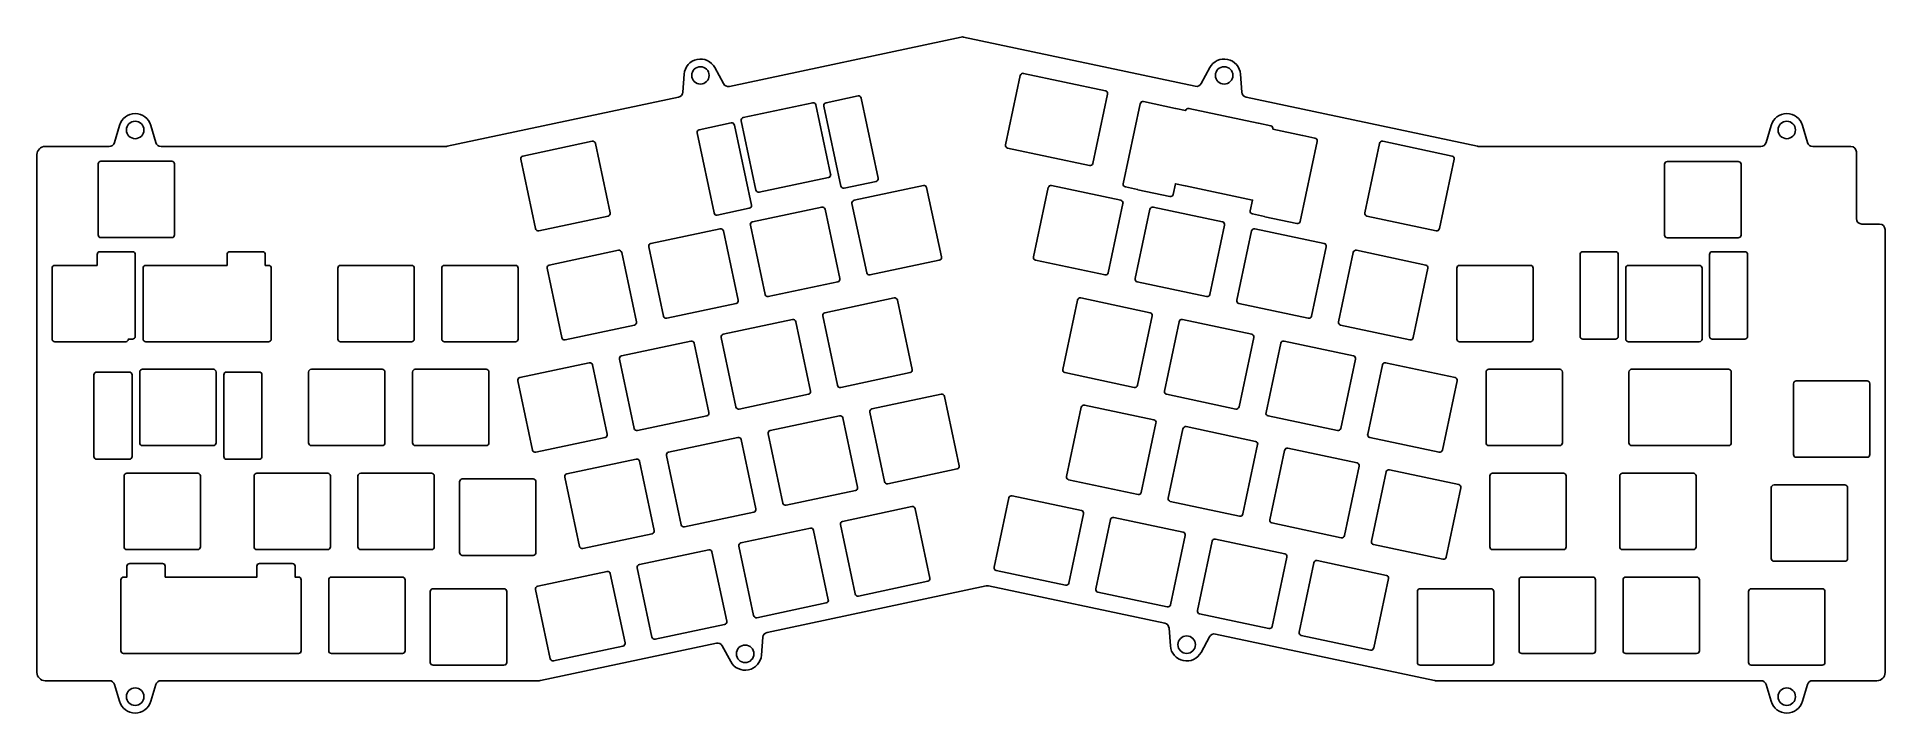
# Model space of a CAD drawing. Header units: millimetres. Extents: x -170 to 169, y -124 to 0.
import ezdxf

# ---------------------------------------------------------------- set-up
doc = ezdxf.new("R2010")
doc.units = ezdxf.units.MM
doc.layers.get('0').update_dxf_attribs({"linetype": 'CONTINUOUS'})

msp = doc.modelspace()

# ---------------------------------------------------------------- linework, layer by layer
for p, q in [((-0.13, -0.18), (-42.63, -9.22)), ((42.77, -9.21), (0.28, -0.18)), ((-43.72, -8.71), (-45.29, -5.79)), ((45.43, -5.79), (43.86, -8.71)), ((-50.93, -6.98), (-51.18, -10.3)), ((51.31, -10.29), (51.06, -6.98)), ((-51.97, -11.2), (-94.36, -20.21)), ((94.5, -20.21), (52.1, -11.2)), ((-154.45, -16.37), (-155.37, -19.51)), ((-147.78, -19.51), (-148.69, -16.37)), ((148.33, -16.37), (147.41, -19.51)), ((155, -19.51), (154.09, -16.37)), ((-156.33, -20.23), (-168.07, -20.23)), ((-94.57, -20.23), (-146.82, -20.23)), ((146.45, -20.23), (94.71, -20.23)), ((162.97, -20.23), (155.96, -20.23)), ((-169.57, -21.73), (-169.57, -116.68)), ((163.97, -33.46), (163.97, -21.23)), ((168.23, -34.46), (164.97, -34.46)), ((169.23, -116.68), (169.23, -35.46)), ((-35.72, -109.33), (4.47, -100.79)), ((4.89, -100.79), (37.18, -107.65)), ((-77.26, -118.16), (-45.02, -111.31)), ((-36.76, -113.48), (-36.51, -110.23)), ((37.97, -108.55), (38.21, -111.8)), ((43.84, -112.99), (45.38, -110.13)), ((46.47, -109.63), (86.61, -118.16)), ((-43.93, -111.81), (-42.39, -114.67)), ((-168.07, -118.18), (-156.3, -118.18)), ((-146.84, -118.18), (-77.46, -118.18)), ((86.82, -118.18), (146.48, -118.18)), ((155.94, -118.18), (167.73, -118.18)), ((-155.34, -118.9), (-154.45, -121.95)), ((-148.69, -121.95), (-147.8, -118.9)), ((147.44, -118.9), (148.33, -121.95)), ((154.09, -121.95), (154.98, -118.9))]:
    msp.add_line(p, q)
for points in [[(23.4, -23.72), (8.37, -20.53, -0.414214), (7.99, -19.93), (10.69, -7.22, -0.414214), (11.28, -6.83), (26.31, -10.03, -0.414214), (26.7, -10.62), (24, -23.34, -0.414214)], [(-37.76, -28.24, 0.414214), (-37.17, -28.63), (-24.45, -25.93, 0.414214), (-24.07, -25.33), (-26.77, -12.62, 0.414214), (-27.36, -12.23), (-40.08, -14.94, 0.414214), (-40.46, -15.53)], [(-24.92, -12.22, 0.414214), (-25.31, -12.82), (-22.19, -27.49, 0.414619), (-21.59, -27.87), (-15.73, -26.63, 0.414214), (-15.34, -26.03), (-18.46, -11.36, 0.414214), (-19.05, -10.98)], [(65.11, -19.3, 0.414214), (64.72, -18.7), (62.5, -18.23, 0.035602), (62.43, -18.21), (57, -17.05, 0.410863), (56.61, -16.47), (54.38, -15.99, 0.033996), (54.32, -15.98), (41.6, -13.27, 0.414214), (41.01, -13.66), (41.01, -13.66), (39.22, -13.28, 0.035602), (39.15, -13.26), (33.28, -12.01, 0.414214), (32.69, -12.4), (29.57, -27.07, 0.414214), (29.96, -27.66), (32.18, -28.14, 0.035602), (32.25, -28.16), (38.12, -29.4, 0.414598), (38.71, -29.02), (39.13, -27.06), (40.92, -27.44, 0.033996), (40.98, -27.46), (53.27, -30.07), (52.85, -32.02, 0.414586), (53.24, -32.61), (55.46, -33.09, 0.035932), (55.53, -33.11), (61.4, -34.35, 0.414214), (61.99, -33.97)], [(-45.44, -32.43), (-48.56, -17.76, -0.414214), (-48.18, -17.17), (-42.31, -15.92, -0.414214), (-41.72, -16.31), (-38.6, -30.98, -0.414619), (-38.98, -31.57), (-44.85, -32.82, -0.414214)], [(-64.86, -32.99, 0.414214), (-64.48, -32.39), (-67.18, -19.68, 0.414214), (-67.77, -19.29), (-80.49, -22, 0.414214), (-80.87, -22.59), (-78.17, -35.3, 0.414214), (-77.58, -35.69)], [(77.13, -19.29), (89.85, -22, -0.414214), (90.23, -22.59), (87.53, -35.3, -0.414214), (86.94, -35.69), (74.22, -32.99, -0.414214), (73.84, -32.39), (76.54, -19.68, -0.414214)], [(-158.36, -36.44), (-158.36, -23.44, -0.414214), (-157.86, -22.94), (-144.86, -22.94, -0.414214), (-144.36, -23.44), (-144.36, -36.44, -0.414214), (-144.86, -36.94), (-157.86, -36.94, -0.414214)], [(128.82, -36.49), (128.82, -23.49, -0.414214), (129.32, -22.99), (142.32, -22.99, -0.414214), (142.82, -23.49), (142.82, -36.49, -0.414214), (142.32, -36.99), (129.32, -36.99, -0.414214)], [(-17.46, -43.41, 0.414214), (-16.87, -43.8), (-4.15, -41.09, 0.414214), (-3.76, -40.5), (-6.47, -27.79, 0.414214), (-7.06, -27.4), (-19.78, -30.1, 0.414214), (-20.16, -30.7)], [(13.13, -40.5), (15.83, -27.79, -0.414214), (16.42, -27.4), (29.14, -30.1, -0.414214), (29.52, -30.7), (26.82, -43.41, -0.414214), (26.23, -43.8), (13.51, -41.09, -0.414214)], [(-36.09, -47.37, 0.414214), (-35.5, -47.76), (-22.78, -45.06, 0.414214), (-22.4, -44.46), (-25.1, -31.75, 0.414214), (-25.69, -31.36), (-38.41, -34.06, 0.414214), (-38.79, -34.66)], [(31.76, -44.46), (34.46, -31.75, -0.414214), (35.06, -31.36), (47.77, -34.06, -0.414214), (48.16, -34.66), (45.45, -47.37, -0.414214), (44.86, -47.76), (32.15, -45.06, -0.414214)], [(-54.73, -51.33), (-57.43, -38.62, -0.414214), (-57.04, -38.02), (-44.33, -35.32, -0.414214), (-43.73, -35.71), (-41.03, -48.42, -0.414214), (-41.42, -49.02), (-54.13, -51.72, -0.414214)], [(66.79, -38.62, 0.414214), (66.41, -38.02), (53.69, -35.32, 0.414214), (53.1, -35.71), (50.39, -48.42, 0.414214), (50.78, -49.02), (63.5, -51.72, 0.414214), (64.09, -51.33)], [(-151.54, -40.04, 0.414088), (-152.04, -39.54), (-158.04, -39.54, 0.414214), (-158.54, -40.04), (-158.54, -42.04), (-166.3, -42.04, 0.414214), (-166.8, -42.54), (-166.8, -55.54, 0.414214), (-166.3, -56.04), (-153.3, -56.04, 0.413032), (-152.8, -55.54), (-152.04, -55.54, 0.414214), (-151.54, -55.04)], [(-127.73, -42.04), (-127.11, -42.04, -0.414214), (-126.61, -42.54), (-126.61, -55.54, -0.414214), (-127.11, -56.04), (-149.63, -56.04, -0.414214), (-150.13, -55.54), (-150.13, -42.54, -0.414214), (-149.63, -42.04), (-134.73, -42.04), (-134.73, -40.04, -0.414088), (-134.23, -39.54), (-128.23, -39.54, -0.414214), (-127.73, -40.04)], [(-60.05, -52.98, 0.414214), (-59.67, -52.38), (-62.37, -39.67, 0.414214), (-62.96, -39.28), (-75.68, -41.99, 0.414214), (-76.06, -42.58), (-73.36, -55.29, 0.414214), (-72.77, -55.68)], [(72.32, -39.28, 0.414214), (71.73, -39.67), (69.03, -52.38, 0.414214), (69.41, -52.98), (82.13, -55.68, 0.414214), (82.72, -55.29), (85.42, -42.58, 0.414214), (85.04, -41.99)], [(119.81, -55.54, 0.414214), (120.31, -55.04), (120.31, -40.04, 0.411934), (119.82, -39.54), (113.81, -39.54, 0.414214), (113.31, -40.04), (113.31, -55.04, 0.414214), (113.81, -55.54)], [(143.54, -55.54, 0.414214), (144.04, -55.04), (144.04, -40.04, 0.414214), (143.54, -39.54), (137.54, -39.54, 0.411934), (137.04, -40.04), (137.04, -55.04, 0.414214), (137.54, -55.54)], [(-113.91, -42.04), (-100.91, -42.04, -0.414214), (-100.41, -42.54), (-100.41, -55.54, -0.414214), (-100.91, -56.04), (-113.91, -56.04, -0.414214), (-114.41, -55.54), (-114.41, -42.54, -0.414214)], [(-81.36, -42.54, 0.414214), (-81.86, -42.04), (-94.86, -42.04, 0.414214), (-95.36, -42.54), (-95.36, -55.54, 0.414214), (-94.86, -56.04), (-81.86, -56.04, 0.414214), (-81.36, -55.54)], [(91.22, -42.04), (104.22, -42.04, -0.414214), (104.72, -42.54), (104.72, -55.54, -0.414214), (104.22, -56.04), (91.22, -56.04, -0.414214), (90.72, -55.54), (90.72, -42.54, -0.414214)], [(121.68, -55.54, 0.414214), (122.18, -56.04), (135.18, -56.04, 0.414214), (135.68, -55.54), (135.68, -42.54, 0.414214), (135.18, -42.04), (122.18, -42.04, 0.414214), (121.68, -42.54)], [(-11.83, -48.4, 0.414214), (-12.42, -48.01), (-25.14, -50.71, 0.414214), (-25.52, -51.31), (-22.82, -64.02, 0.414214), (-22.23, -64.41), (-9.51, -61.7, 0.414214), (-9.12, -61.11)], [(34.87, -51.31), (32.17, -64.02, -0.414214), (31.58, -64.41), (18.86, -61.7, -0.414214), (18.48, -61.11), (21.18, -48.4, -0.414214), (21.77, -48.01), (34.49, -50.71, -0.414214)], [(-28.14, -65.67, 0.414214), (-27.76, -65.07), (-30.46, -52.36, 0.414214), (-31.05, -51.97), (-43.77, -54.67, 0.414214), (-44.15, -55.27), (-41.45, -67.98, 0.414214), (-40.86, -68.37)], [(50.21, -68.37), (37.5, -65.67, -0.414214), (37.11, -65.07), (39.81, -52.36, -0.414214), (40.41, -51.97), (53.12, -54.67, -0.414214), (53.51, -55.27), (50.8, -67.98, -0.414214)], [(-60.09, -71.94), (-62.79, -59.23, -0.414214), (-62.4, -58.63), (-49.69, -55.93, -0.414214), (-49.09, -56.32), (-46.39, -69.03, -0.414214), (-46.78, -69.63), (-59.49, -72.33, -0.414214)], [(72.14, -59.23, 0.414214), (71.76, -58.63), (59.04, -55.93, 0.414214), (58.45, -56.32), (55.74, -69.03, 0.414214), (56.13, -69.63), (68.85, -72.33, 0.414214), (69.44, -71.94)], [(-81.04, -62.6, 0.414214), (-81.42, -63.19), (-78.72, -75.9, 0.414214), (-78.13, -76.29), (-65.41, -73.59, 0.414214), (-65.03, -72.99), (-67.73, -60.28, 0.414214), (-68.32, -59.89)], [(90.77, -63.19, 0.414214), (90.39, -62.6), (77.67, -59.89, 0.414214), (77.08, -60.28), (74.38, -72.99, 0.414214), (74.76, -73.59), (87.48, -76.29, 0.414214), (88.07, -75.9)], [(-158.64, -61.59), (-152.64, -61.59, -0.414214), (-152.14, -62.09), (-152.14, -77.09, -0.414249), (-152.64, -77.59), (-158.64, -77.59, -0.414214), (-159.14, -77.09), (-159.14, -62.09, -0.414214)], [(-150.23, -61.09, 0.414214), (-150.73, -61.59), (-150.73, -74.59, 0.414214), (-150.23, -75.09), (-137.23, -75.09, 0.414214), (-136.73, -74.59), (-136.73, -61.59, 0.414214), (-137.23, -61.09)], [(-134.82, -61.59, 0.414214), (-135.32, -62.09), (-135.32, -77.09, 0.414249), (-134.82, -77.59), (-128.82, -77.59, 0.414214), (-128.32, -77.09), (-128.32, -62.09, 0.414214), (-128.82, -61.59)], [(-119.27, -61.09), (-106.27, -61.09, -0.414214), (-105.77, -61.59), (-105.77, -74.59, -0.414214), (-106.27, -75.09), (-119.27, -75.09, -0.414214), (-119.77, -74.59), (-119.77, -61.59, -0.414214)], [(-87.22, -75.09, 0.414214), (-86.72, -74.59), (-86.72, -61.59, 0.414214), (-87.22, -61.09), (-100.22, -61.09, 0.414214), (-100.72, -61.59), (-100.72, -74.59, 0.414214), (-100.22, -75.09)], [(110.08, -61.59, 0.414214), (109.58, -61.09), (96.58, -61.09, 0.414214), (96.08, -61.59), (96.08, -74.59, 0.414214), (96.58, -75.09), (109.58, -75.09, 0.414214), (110.08, -74.59)], [(122.27, -74.59), (122.27, -61.59, -0.414214), (122.77, -61.09), (140.54, -61.09, -0.414214), (141.04, -61.59), (141.04, -74.59, -0.414214), (140.54, -75.09), (122.77, -75.09, -0.414214)], [(166.44, -63.73), (166.44, -76.73, -0.414214), (165.94, -77.23), (152.94, -77.23, -0.414214), (152.44, -76.73), (152.44, -63.73, -0.414214), (152.94, -63.23), (165.94, -63.23, -0.414214)], [(-0.89, -79.35), (-13.61, -82.06, -0.414214), (-14.2, -81.67), (-16.9, -68.96, -0.414214), (-16.52, -68.36), (-3.8, -65.66, -0.414214), (-3.21, -66.05), (-0.5, -78.76, -0.414214)], [(19.18, -80.74, 0.414214), (19.56, -81.33), (32.28, -84.04, 0.414214), (32.87, -83.65), (35.57, -70.94, 0.414214), (35.19, -70.34), (22.47, -67.64, 0.414214), (21.88, -68.03)], [(-19.52, -83.32), (-32.24, -86.02, -0.414214), (-32.83, -85.63), (-35.53, -72.92, -0.414214), (-35.15, -72.32), (-22.43, -69.62, -0.414214), (-21.84, -70.01), (-19.14, -82.72, -0.414214)], [(-51.47, -89.59), (-54.17, -76.88, -0.414214), (-53.78, -76.28), (-41.07, -73.58, -0.414214), (-40.47, -73.97), (-37.77, -86.68, -0.414214), (-38.16, -87.28), (-50.87, -89.98, -0.414214)], [(41.11, -71.6, 0.414214), (40.51, -71.99), (37.81, -84.7, 0.414214), (38.2, -85.3), (50.91, -88, 0.414214), (51.5, -87.61), (54.21, -74.9, 0.414214), (53.82, -74.3)], [(-56.79, -91.24, 0.414214), (-56.41, -90.64), (-59.11, -77.93, 0.414214), (-59.7, -77.54), (-72.42, -80.25, 0.414214), (-72.8, -80.84), (-70.1, -93.55, 0.414214), (-69.51, -93.94)], [(59.74, -75.56), (72.46, -78.26, -0.414214), (72.84, -78.86), (70.14, -91.57, -0.414214), (69.55, -91.96), (56.83, -89.26, -0.414214), (56.44, -88.66), (59.15, -75.95, -0.414214)], [(-140.1, -94.14), (-153.1, -94.14, -0.414214), (-153.6, -93.64), (-153.6, -80.64, -0.414214), (-153.1, -80.14), (-140.1, -80.14, -0.414214), (-139.6, -80.64), (-139.6, -93.64, -0.414214)], [(-129.28, -80.14, 0.414214), (-129.78, -80.64), (-129.78, -93.64, 0.414214), (-129.28, -94.14), (-116.28, -94.14, 0.414214), (-115.78, -93.64), (-115.78, -80.64, 0.414214), (-116.28, -80.14)], [(-97.23, -94.14, 0.414214), (-96.73, -93.64), (-96.73, -80.64, 0.414214), (-97.23, -80.14), (-110.23, -80.14, 0.414214), (-110.73, -80.64), (-110.73, -93.64, 0.414214), (-110.23, -94.14)], [(-92.1, -94.7, 0.414214), (-91.6, -95.2), (-78.6, -95.2, 0.414214), (-78.1, -94.7), (-78.1, -81.7, 0.414214), (-78.6, -81.2), (-91.6, -81.2, 0.414214), (-92.1, -81.7)], [(78.37, -79.52), (91.09, -82.23, -0.414214), (91.47, -82.82), (88.77, -95.53, -0.414214), (88.18, -95.92), (75.46, -93.22, -0.414214), (75.08, -92.62), (77.78, -79.91, -0.414214)], [(110.77, -80.64, 0.414214), (110.27, -80.14), (97.27, -80.14, 0.414214), (96.77, -80.64), (96.77, -93.64, 0.414214), (97.27, -94.14), (110.27, -94.14, 0.414214), (110.77, -93.64)], [(120.59, -93.64, 0.414214), (121.09, -94.14), (134.09, -94.14, 0.414214), (134.59, -93.64), (134.59, -80.64, 0.414214), (134.09, -80.14), (121.09, -80.14, 0.414214), (120.59, -80.64)], [(22.29, -87.59, 0.414214), (21.91, -86.99), (9.19, -84.29, 0.414214), (8.6, -84.68), (5.9, -97.39, 0.414214), (6.28, -97.98), (19, -100.69, 0.414214), (19.59, -100.3)], [(162.37, -82.78), (162.37, -95.78, -0.414214), (161.87, -96.28), (148.87, -96.28, -0.414214), (148.37, -95.78), (148.37, -82.78, -0.414214), (148.87, -82.28), (161.87, -82.28, -0.414214)], [(-8.57, -86.66), (-5.86, -99.37, -0.414214), (-6.25, -99.96), (-18.97, -102.67, -0.414214), (-19.56, -102.28), (-22.26, -89.57, -0.414214), (-21.88, -88.97), (-9.16, -86.27, -0.414214)], [(-40.51, -92.93), (-27.79, -90.23, -0.414214), (-27.2, -90.62), (-24.5, -103.33, -0.414214), (-24.88, -103.93), (-37.6, -106.63, -0.414214), (-38.19, -106.24), (-40.89, -93.53, -0.414214)], [(27.83, -88.25, 0.414214), (27.23, -88.64), (24.53, -101.35, 0.414214), (24.92, -101.95), (37.63, -104.65, 0.414214), (38.22, -104.26), (40.93, -91.55, 0.414214), (40.54, -90.95)], [(-59.14, -96.89), (-46.43, -94.19, -0.414214), (-45.83, -94.58), (-43.13, -107.29, -0.414214), (-43.52, -107.89), (-56.23, -110.59, -0.414214), (-56.83, -110.2), (-59.53, -97.49, -0.414214)], [(46.46, -92.21, 0.414214), (45.87, -92.6), (43.16, -105.31, 0.414214), (43.55, -105.91), (56.27, -108.61, 0.414214), (56.86, -108.22), (59.56, -95.51, 0.414214), (59.18, -94.91)], [(-154.19, -112.69), (-154.19, -99.69, -0.414214), (-153.69, -99.19), (-153.07, -99.19), (-153.07, -97.19, -0.414214), (-152.57, -96.69), (-146.57, -96.69, -0.414177), (-146.07, -97.19), (-146.07, -99.19), (-129.26, -99.19), (-129.26, -97.19, -0.414177), (-128.76, -96.69), (-122.76, -96.69, -0.414214), (-122.26, -97.19), (-122.26, -99.19), (-121.64, -99.19, -0.414214), (-121.14, -99.69), (-121.14, -112.69, -0.414214), (-121.64, -113.19), (-153.69, -113.19, -0.414214)], [(-77.78, -100.86, 0.414214), (-78.16, -101.45), (-75.46, -114.16, 0.414214), (-74.87, -114.55), (-62.15, -111.85, 0.414214), (-61.77, -111.25), (-64.47, -98.54, 0.414214), (-65.06, -98.15)], [(74.9, -112.57, 0.414214), (75.49, -112.18), (78.19, -99.47, 0.414214), (77.81, -98.88), (65.09, -96.17, 0.414214), (64.5, -96.56), (61.8, -109.27, 0.414214), (62.18, -109.87)], [(-115.59, -99.19, 0.414214), (-116.09, -99.69), (-116.09, -112.69, 0.414214), (-115.59, -113.19), (-102.59, -113.19, 0.414214), (-102.09, -112.69), (-102.09, -99.69, 0.414214), (-102.59, -99.19)], [(-96.96, -101.33, 0.414214), (-97.46, -101.83), (-97.46, -114.83, 0.414214), (-96.96, -115.33), (-83.96, -115.33, 0.414214), (-83.46, -114.83), (-83.46, -101.83, 0.414214), (-83.96, -101.33)], [(97.5, -101.83, 0.414214), (97, -101.33), (84, -101.33, 0.414214), (83.5, -101.83), (83.5, -114.83, 0.414214), (84, -115.33), (97, -115.33, 0.414214), (97.5, -114.83)], [(102.64, -99.19), (115.64, -99.19, -0.414214), (116.14, -99.69), (116.14, -112.69, -0.414214), (115.64, -113.19), (102.64, -113.19, -0.414214), (102.14, -112.69), (102.14, -99.69, -0.414214)], [(134.69, -113.19), (121.69, -113.19, -0.414214), (121.19, -112.69), (121.19, -99.69, -0.414214), (121.69, -99.19), (134.69, -99.19, -0.414214), (135.19, -99.69), (135.19, -112.69, -0.414214)], [(157.71, -115.33, 0.414214), (158.21, -114.83), (158.21, -101.83, 0.414214), (157.71, -101.33), (144.71, -101.33, 0.414214), (144.21, -101.83), (144.21, -114.83, 0.414214), (144.71, -115.33)]]:
    msp.add_lwpolyline(points, format="xyb", close=True)
for centre in [(-47.94, -7.21), (48.07, -7.21), (-151.57, -17.21), (151.21, -17.21), (-39.75, -113.25), (41.2, -111.57), (-151.57, -121.11), (151.21, -121.11)]:
    msp.add_circle(centre, 1.6)
for centre, radius, start, end in [((0.08, -1.16), 1, 78, 102), ((-47.94, -7.21), 3, 28.2602, 175.7398), ((48.07, -7.21), 3, 4.2602, 151.7398), ((-42.84, -8.24), 1, 208.2602, 282), ((42.98, -8.23), 1, 258, 331.7398), ((-52.17, -10.22), 1, 282, 355.7398), ((52.31, -10.22), 1, 184.2602, 258), ((-151.57, -17.21), 3, 16.2602, 163.7398), ((151.21, -17.21), 3, 16.2602, 163.7398), ((-168.07, -21.73), 1.5, 90, 180), ((-156.33, -19.23), 1, 270, 343.7398), ((-146.82, -19.23), 1, 196.2602, 270), ((-94.57, -19.23), 1, 270, 282), ((94.71, -19.23), 1, 258, 270), ((146.45, -19.23), 1, 270, 343.7398), ((155.96, -19.23), 1, 196.2602, 270), ((162.97, -21.23), 1, 0, 90), ((164.97, -33.46), 1, 180, 270), ((168.23, -35.46), 1, 0, 90), ((4.68, -101.77), 1, 78, 102), ((41.2, -111.57), 3, 184.2602, 331.7398), ((46.26, -110.6), 1, 78, 151.7398), ((-39.75, -113.25), 3, 208.2602, 355.7398), ((-168.07, -116.68), 1.5, 180, 270), ((-156.3, -119.18), 1, 16.2602, 90), ((-146.84, -119.18), 1, 90, 163.7398), ((-77.46, -117.18), 1, 270, 282), ((86.82, -117.18), 1, 258, 270), ((146.48, -119.18), 1, 16.2602, 90), ((155.94, -119.18), 1, 90, 163.7398), ((167.73, -116.68), 1.5, 270, 360), ((-151.57, -121.11), 3, 196.2602, 343.7398), ((151.21, -121.11), 3, 196.2602, 343.7398)]:
    msp.add_arc(centre, radius, start, end)
for points in [[(37.18, -107.65), (37.61, -107.74), (37.93, -108.11), (37.97, -108.55)], [(-45.02, -111.31), (-44.58, -111.21), (-44.14, -111.42), (-43.93, -111.81)], [(-36.51, -110.23), (-36.48, -109.79), (-36.16, -109.42), (-35.72, -109.33)]]:
    msp.add_open_spline(points, degree=3)

doc.saveas('drawing.dxf')
